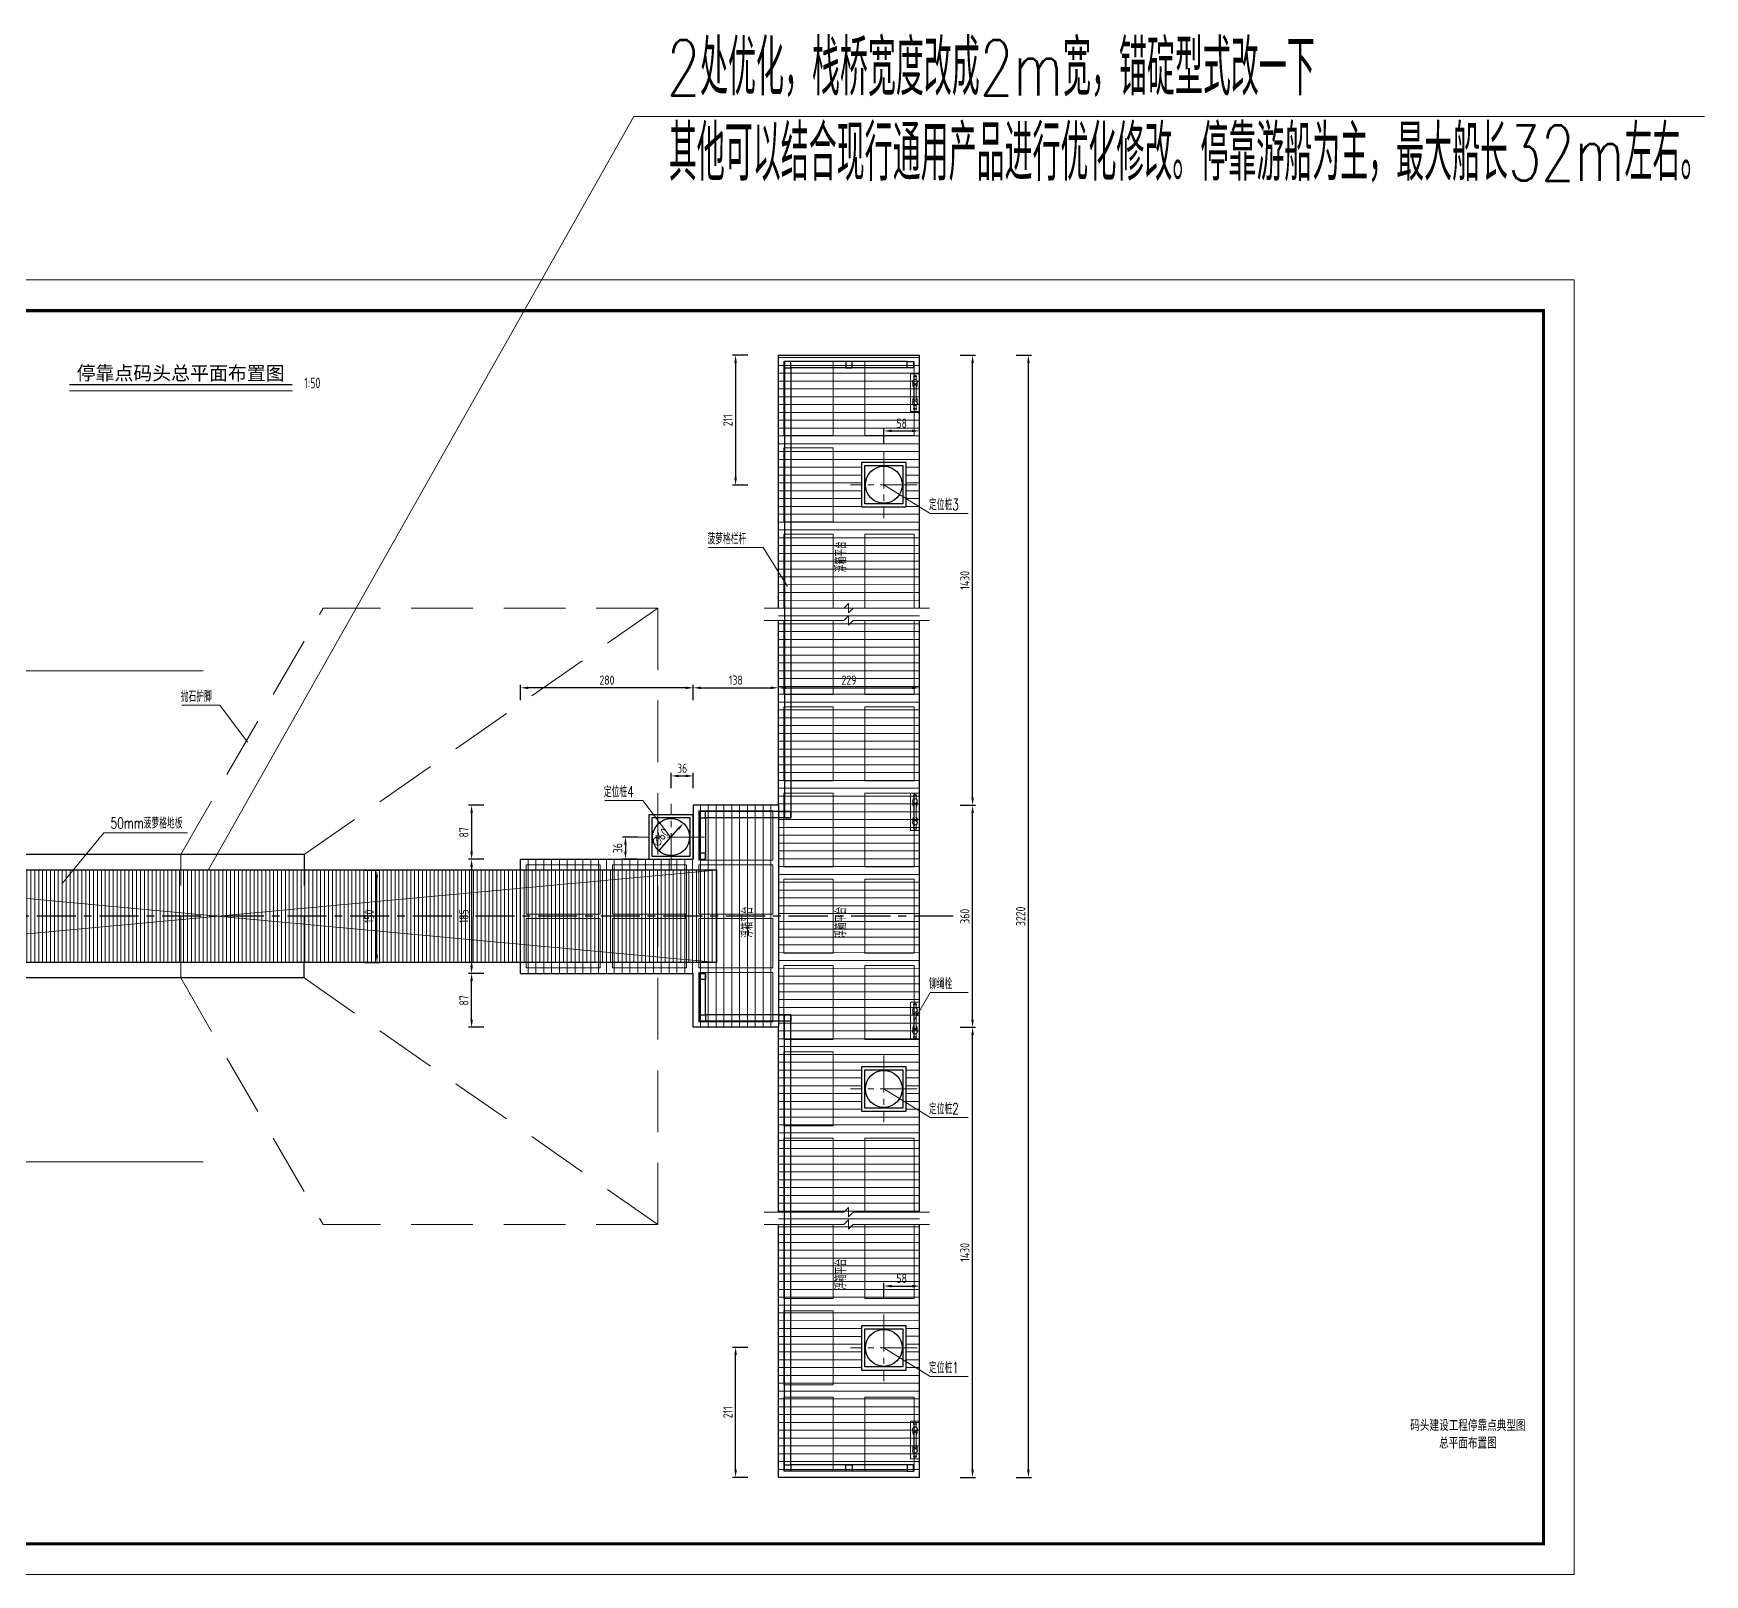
# Model space of a CAD drawing. Header units: inches. Extents: x 23 to 70, y 0 to 119.
# Drawn here: x 42.85 to 69.95, y 94.01 to 119.01 of the extents above; entities that cross this region are included whole.
import ezdxf
from ezdxf.enums import TextEntityAlignment as Align

# ---------------------------------------------------------------- set-up
doc = ezdxf.new("R2010")
doc.units = ezdxf.units.IN
doc.header["$MEASUREMENT"] = 0
for name, pattern in [('ACAD_ISO03W100', [30, 12, -18]), ('ACAD_ISO04W100', [30.5, 24, -3, 0.5, -3]), ('CENTER', [50.8, 31.75, -6.35, 6.35, -6.35]), ('X5', [3, 2, -1])]:
    doc.linetypes.add(name, pattern=pattern)
for name, color, linetype in [('000中心线', 5, 'CENTER'), ('DXPM', 4, 'Continuous'), ('PUB_TEXT', 7, 'Continuous'), ('图框', 7, 'Continuous'), ('外框', 4, 'Continuous'), ('标注', 3, 'Continuous'), ('辅助', 7, 'Continuous'), ('钢筋标注', 7, 'Continuous')]:
    doc.layers.add(name, color=color, linetype=linetype)
for name, color, linetype, lineweight in [('000标注', 3, 'Continuous', 18), ('000虚线', 2, 'X5', 18), ('00中心线', 6, 'ACAD_ISO04W100', 15), ('00标注文字', 2, 'Continuous', 15), ('00粗实线', 4, 'Continuous', 30), ('00虚线', 5, 'ACAD_ISO03W100', 13), ('JZYS-01-文本层', 7, 'Continuous', 18), ('图框粗线', 4, 'Continuous', 53), ('填充', 8, 'Continuous', 15)]:
    doc.layers.add(name, color=color, linetype=linetype, lineweight=lineweight)
doc.styles.add('3.5号仿宋', font='仿宋GB2312.ttf', dxfattribs={"width": 0.714286, "height": 0.0035})
doc.styles.get("Standard").update_dxf_attribs({"font": 'txt', "bigfont": 'gbcbig.shx'})
doc.styles.add('TSSD_Dimension', font='tssdeng.shx', dxfattribs={"width": 0.8, "bigfont": 'hztxt.shx'})
doc.styles.add('黑体', font='')
doc.styles.get('黑体').set_extended_font_data('SimHei')
doc.dimstyles.new('TSSD_200_1_3.5', dxfattribs={"dimscale": 0.25, "dimtxt": 2.85, "dimasz": 2.5, "dimexe": 1, "dimexo": 2.5, "dimgap": 1, "dimtad": 1, "dimdec": 0, "dimlfac": 100, "dimzin": 0, "dimdsep": 46, "dimtxsty": 'TSSD_Dimension', "dimcen": 0, "dimdle": 1, "dimclrd": 3, "dimclre": 3, "dimclrt": 7, "dimadec": 1, "dimazin": 0, "dimtfac": 1, "dimtdec": 0, "dimtix": 1, "dimtmove": 2, "dimatfit": 3, "dimfxl": 5, "dimfxlon": 1, "dimtolj": 1, "dimtzin": 0, "dimarcsym": 0})

# ---------------------------------------------------------------- blocks, each defined once
blk = doc.blocks.new('*D221')
at = {"layer": 'Defpoints', "color": 0, "transparency": 16777216}
for p in [(57.224, 113.787), (58.988, 113.787), (56.079, 95.587)]:
    blk.add_point(p, dxfattribs=at)
at = {"layer": '辅助', "color": 3, "linetype": 'ByBlock', "lineweight": -2, "transparency": 16777216}
for p, q in [((58.788, 113.787), (59.038, 113.787)), ((58.788, 95.587), (59.038, 95.587))]:
    blk.add_line(p, q, dxfattribs=at)
at = {"layer": '辅助', "color": 3, "lineweight": -2, "transparency": 16777216}
blk.add_line((58.988, 95.712), (58.988, 113.662), dxfattribs=at)
at = {"layer": '辅助', "color": 3, "transparency": 16777216}
for points in [[(58.967, 113.662), (59.009, 113.662), (58.988, 113.787)], [(58.967, 95.712), (59.009, 95.712), (58.988, 95.587)]]:
    blk.add_solid(points, dxfattribs=at)
at = {"layer": '辅助', "color": 7, "transparency": 16777216, "insert": (58.863, 104.687), "char_height": 0.15, "attachment_point": 5, "rotation": 90, "style": 'TSSD_Dimension'}
blk.add_mtext('\\A1;3220', dxfattribs=at)
blk = doc.blocks.new('*D216')
at = {"layer": 'Defpoints', "color": 0, "transparency": 16777216}
for p in [(50.754, 108.393), (50.754, 103.76), (53.554, 102.887)]:
    blk.add_point(p, dxfattribs=at)
at = {"layer": '辅助', "color": 3, "linetype": 'ByBlock', "lineweight": -2, "transparency": 16777216}
for p, q in [((50.754, 108.193), (50.754, 108.443)), ((53.554, 108.193), (53.554, 108.443))]:
    blk.add_line(p, q, dxfattribs=at)
at = {"layer": '辅助', "color": 3, "lineweight": -2, "transparency": 16777216}
blk.add_line((53.429, 108.393), (50.879, 108.393), dxfattribs=at)
at = {"layer": '辅助', "color": 3, "transparency": 16777216}
for points in [[(50.879, 108.413), (50.879, 108.372), (50.754, 108.393)], [(53.429, 108.413), (53.429, 108.372), (53.554, 108.393)]]:
    blk.add_solid(points, dxfattribs=at)
at = {"layer": '辅助', "color": 7, "transparency": 16777216, "insert": (52.154, 108.518), "char_height": 0.15, "attachment_point": 5, "style": 'TSSD_Dimension'}
blk.add_mtext('\\A1;280', dxfattribs=at)
blk = doc.blocks.new('*D217')
at = {"layer": 'Defpoints', "color": 0, "transparency": 16777216}
for p in [(45.688, 105.437), (48.422, 105.437), (45.688, 103.937)]:
    blk.add_point(p, dxfattribs=at)
at = {"layer": '辅助', "color": 3, "linetype": 'ByBlock', "lineweight": -2, "transparency": 16777216}
for p, q in [((48.222, 105.437), (48.472, 105.437)), ((48.222, 103.937), (48.472, 103.937))]:
    blk.add_line(p, q, dxfattribs=at)
at = {"layer": '辅助', "color": 3, "lineweight": -2, "transparency": 16777216}
blk.add_line((48.422, 104.062), (48.422, 105.312), dxfattribs=at)
at = {"layer": '辅助', "color": 3, "transparency": 16777216}
for points in [[(48.402, 105.312), (48.443, 105.312), (48.422, 105.437)], [(48.402, 104.062), (48.443, 104.062), (48.422, 103.937)]]:
    blk.add_solid(points, dxfattribs=at)
at = {"layer": '辅助', "color": 7, "transparency": 16777216, "insert": (48.297, 104.687), "char_height": 0.15, "attachment_point": 5, "rotation": 90, "style": 'TSSD_Dimension'}
blk.add_mtext('\\A1;150', dxfattribs=at)
blk = doc.blocks.new('*D218')
at = {"layer": 'Defpoints', "color": 0, "transparency": 16777216}
for p in [(50.754, 105.613), (49.959, 103.76), (50.754, 103.76)]:
    blk.add_point(p, dxfattribs=at)
at = {"layer": '辅助', "color": 3, "linetype": 'ByBlock', "lineweight": -2, "transparency": 16777216}
for p, q in [((50.159, 105.613), (49.909, 105.613)), ((50.159, 103.76), (49.909, 103.76))]:
    blk.add_line(p, q, dxfattribs=at)
at = {"layer": '辅助', "color": 3, "lineweight": -2, "transparency": 16777216}
blk.add_line((49.959, 105.488), (49.959, 103.885), dxfattribs=at)
at = {"layer": '辅助', "color": 3, "transparency": 16777216}
for points in [[(49.938, 105.488), (49.98, 105.488), (49.959, 105.613)], [(49.938, 103.885), (49.98, 103.885), (49.959, 103.76)]]:
    blk.add_solid(points, dxfattribs=at)
at = {"layer": '辅助', "color": 7, "transparency": 16777216, "insert": (49.834, 104.687), "char_height": 0.15, "attachment_point": 5, "rotation": 90, "style": 'TSSD_Dimension'}
blk.add_mtext('\\A1;185', dxfattribs=at)
blk = doc.blocks.new('*D171')
at = {"layer": 'Defpoints', "color": 0, "transparency": 16777216}
for p in [(54.934, 102.887), (58.083, 102.887), (56.079, 95.587)]:
    blk.add_point(p, dxfattribs=at)
at = {"layer": '辅助', "color": 3, "linetype": 'ByBlock', "lineweight": -2, "transparency": 16777216}
for p, q in [((57.883, 102.887), (58.133, 102.887)), ((57.883, 95.587), (58.133, 95.587))]:
    blk.add_line(p, q, dxfattribs=at)
at = {"layer": '辅助', "color": 3, "lineweight": -2, "transparency": 16777216}
blk.add_line((58.083, 95.712), (58.083, 102.762), dxfattribs=at)
at = {"layer": '辅助', "color": 3, "transparency": 16777216}
for points in [[(58.063, 102.762), (58.104, 102.762), (58.083, 102.887)], [(58.063, 95.712), (58.104, 95.712), (58.083, 95.587)]]:
    blk.add_solid(points, dxfattribs=at)
at = {"layer": '辅助', "color": 7, "transparency": 16777216, "insert": (57.958, 99.237), "char_height": 0.15, "attachment_point": 5, "rotation": 90, "style": 'TSSD_Dimension'}
blk.add_mtext('\\A1;1430', dxfattribs=at)
blk = doc.blocks.new('*D172')
at = {"layer": 'Defpoints', "color": 0, "transparency": 16777216}
for p in [(54.934, 106.487), (58.083, 106.487), (54.934, 102.887)]:
    blk.add_point(p, dxfattribs=at)
at = {"layer": '辅助', "color": 3, "linetype": 'ByBlock', "lineweight": -2, "transparency": 16777216}
for p, q in [((57.883, 106.487), (58.133, 106.487)), ((57.883, 102.887), (58.133, 102.887))]:
    blk.add_line(p, q, dxfattribs=at)
at = {"layer": '辅助', "color": 3, "lineweight": -2, "transparency": 16777216}
blk.add_line((58.083, 103.012), (58.083, 106.362), dxfattribs=at)
at = {"layer": '辅助', "color": 3, "transparency": 16777216}
for points in [[(58.063, 106.362), (58.104, 106.362), (58.083, 106.487)], [(58.063, 103.012), (58.104, 103.012), (58.083, 102.887)]]:
    blk.add_solid(points, dxfattribs=at)
at = {"layer": '辅助', "color": 7, "transparency": 16777216, "insert": (57.958, 104.687), "char_height": 0.15, "attachment_point": 5, "rotation": 90, "style": 'TSSD_Dimension'}
blk.add_mtext('\\A1;360', dxfattribs=at)
blk = doc.blocks.new('*D173')
at = {"layer": 'Defpoints', "color": 0, "transparency": 16777216}
for p in [(57.224, 113.787), (58.083, 113.787), (54.934, 106.487)]:
    blk.add_point(p, dxfattribs=at)
at = {"layer": '辅助', "color": 3, "linetype": 'ByBlock', "lineweight": -2, "transparency": 16777216}
for p, q in [((57.883, 113.787), (58.133, 113.787)), ((57.883, 106.487), (58.133, 106.487))]:
    blk.add_line(p, q, dxfattribs=at)
at = {"layer": '辅助', "color": 3, "lineweight": -2, "transparency": 16777216}
blk.add_line((58.083, 106.612), (58.083, 113.662), dxfattribs=at)
at = {"layer": '辅助', "color": 3, "transparency": 16777216}
for points in [[(58.063, 113.662), (58.104, 113.662), (58.083, 113.787)], [(58.063, 106.612), (58.104, 106.612), (58.083, 106.487)]]:
    blk.add_solid(points, dxfattribs=at)
at = {"layer": '辅助', "color": 7, "transparency": 16777216, "insert": (57.958, 110.137), "char_height": 0.15, "attachment_point": 5, "rotation": 90, "style": 'TSSD_Dimension'}
blk.add_mtext('\\A1;1430', dxfattribs=at)
blk = doc.blocks.new('*D71')
at = {"layer": 'Defpoints', "color": 0, "transparency": 16777216}
for p in [(53.554, 106.487), (49.959, 105.613), (53.554, 105.613)]:
    blk.add_point(p, dxfattribs=at)
at = {"layer": '辅助', "color": 3, "linetype": 'ByBlock', "lineweight": -2, "transparency": 16777216}
for p, q in [((50.159, 106.487), (49.909, 106.487)), ((50.159, 105.613), (49.909, 105.613))]:
    blk.add_line(p, q, dxfattribs=at)
at = {"layer": '辅助', "color": 3, "lineweight": -2, "transparency": 16777216}
blk.add_line((49.959, 106.362), (49.959, 105.738), dxfattribs=at)
at = {"layer": '辅助', "color": 3, "transparency": 16777216}
for points in [[(49.938, 106.362), (49.98, 106.362), (49.959, 106.487)], [(49.938, 105.738), (49.98, 105.738), (49.959, 105.613)]]:
    blk.add_solid(points, dxfattribs=at)
at = {"layer": '辅助', "color": 7, "transparency": 16777216, "insert": (49.834, 106.05), "char_height": 0.15, "attachment_point": 5, "rotation": 90, "style": 'TSSD_Dimension'}
blk.add_mtext('\\A1;87', dxfattribs=at)
blk = doc.blocks.new('*D72')
at = {"layer": 'Defpoints', "color": 0, "transparency": 16777216}
for p in [(49.959, 103.76), (53.554, 103.76), (53.554, 102.887)]:
    blk.add_point(p, dxfattribs=at)
at = {"layer": '辅助', "color": 3, "linetype": 'ByBlock', "lineweight": -2, "transparency": 16777216}
for p, q in [((50.159, 103.76), (49.909, 103.76)), ((50.159, 102.887), (49.909, 102.887))]:
    blk.add_line(p, q, dxfattribs=at)
at = {"layer": '辅助', "color": 3, "lineweight": -2, "transparency": 16777216}
blk.add_line((49.959, 103.012), (49.959, 103.635), dxfattribs=at)
at = {"layer": '辅助', "color": 3, "transparency": 16777216}
for points in [[(49.938, 103.635), (49.98, 103.635), (49.959, 103.76)], [(49.938, 103.012), (49.98, 103.012), (49.959, 102.887)]]:
    blk.add_solid(points, dxfattribs=at)
at = {"layer": '辅助', "color": 7, "transparency": 16777216, "insert": (49.834, 103.323), "char_height": 0.15, "attachment_point": 5, "rotation": 90, "style": 'TSSD_Dimension'}
blk.add_mtext('\\A1;87', dxfattribs=at)
blk = doc.blocks.new('*D73')
at = {"layer": 'Defpoints', "color": 0, "transparency": 16777216}
for p in [(54.934, 108.393), (53.554, 106.487), (54.934, 106.487)]:
    blk.add_point(p, dxfattribs=at)
at = {"layer": '辅助', "color": 3, "linetype": 'ByBlock', "lineweight": -2, "transparency": 16777216}
for p, q in [((53.554, 108.193), (53.554, 108.443)), ((54.934, 108.193), (54.934, 108.443))]:
    blk.add_line(p, q, dxfattribs=at)
at = {"layer": '辅助', "color": 3, "lineweight": -2, "transparency": 16777216}
blk.add_line((53.679, 108.393), (54.809, 108.393), dxfattribs=at)
at = {"layer": '辅助', "color": 3, "transparency": 16777216}
for points in [[(53.679, 108.413), (53.679, 108.372), (53.554, 108.393)], [(54.809, 108.413), (54.809, 108.372), (54.934, 108.393)]]:
    blk.add_solid(points, dxfattribs=at)
at = {"layer": '辅助', "color": 7, "transparency": 16777216, "insert": (54.244, 108.518), "char_height": 0.15, "attachment_point": 5, "style": 'TSSD_Dimension'}
blk.add_mtext('\\A1;138', dxfattribs=at)
blk = doc.blocks.new('*D74')
at = {"layer": 'Defpoints', "color": 0, "transparency": 16777216}
for p in [(57.224, 108.393), (54.934, 106.487), (57.224, 104.687)]:
    blk.add_point(p, dxfattribs=at)
at = {"layer": '辅助', "color": 3, "linetype": 'ByBlock', "lineweight": -2, "transparency": 16777216}
for p, q in [((54.934, 108.193), (54.934, 108.443)), ((57.224, 108.193), (57.224, 108.443))]:
    blk.add_line(p, q, dxfattribs=at)
at = {"layer": '辅助', "color": 3, "lineweight": -2, "transparency": 16777216}
blk.add_line((55.059, 108.393), (57.099, 108.393), dxfattribs=at)
at = {"layer": '辅助', "color": 3, "transparency": 16777216}
for points in [[(55.059, 108.413), (55.059, 108.372), (54.934, 108.393)], [(57.099, 108.413), (57.099, 108.372), (57.224, 108.393)]]:
    blk.add_solid(points, dxfattribs=at)
at = {"layer": '辅助', "color": 7, "transparency": 16777216, "insert": (56.079, 108.518), "char_height": 0.15, "attachment_point": 5, "style": 'TSSD_Dimension'}
blk.add_mtext('\\A1;229', dxfattribs=at)
blk = doc.blocks.new('*D75')
at = {"layer": 'Defpoints', "color": 0, "transparency": 16777216}
for p in [(53.554, 106.964), (53.554, 106.487), (53.194, 105.973)]:
    blk.add_point(p, dxfattribs=at)
at = {"layer": '辅助', "color": 3, "linetype": 'ByBlock', "lineweight": -2, "transparency": 16777216}
for p, q in [((53.194, 106.764), (53.194, 107.014)), ((53.554, 106.764), (53.554, 107.014))]:
    blk.add_line(p, q, dxfattribs=at)
at = {"layer": '辅助', "color": 3, "lineweight": -2, "transparency": 16777216}
blk.add_line((53.319, 106.964), (53.429, 106.964), dxfattribs=at)
at = {"layer": '辅助', "color": 3, "transparency": 16777216}
for points in [[(53.319, 106.985), (53.319, 106.943), (53.194, 106.964)], [(53.429, 106.985), (53.429, 106.943), (53.554, 106.964)]]:
    blk.add_solid(points, dxfattribs=at)
at = {"layer": '辅助', "color": 7, "transparency": 16777216, "insert": (53.374, 107.089), "char_height": 0.15, "attachment_point": 5, "style": 'TSSD_Dimension'}
blk.add_mtext('\\A1;36', dxfattribs=at)
blk = doc.blocks.new('*D76')
at = {"layer": 'Defpoints', "color": 0, "transparency": 16777216}
for p in [(53.394, 106.197), (52.995, 105.75)]:
    blk.add_point(p, dxfattribs=at)
at = {"layer": '辅助', "color": 3, "lineweight": -2, "transparency": 16777216}
blk.add_line((52.998, 105.754), (53.311, 106.104), dxfattribs=at)
at = {"layer": '辅助', "color": 3, "transparency": 16777216}
blk.add_solid([(53.295, 106.118), (53.326, 106.09), (53.394, 106.197)], dxfattribs=at)
at = {"layer": '辅助', "color": 7, "transparency": 16777216, "insert": (53.02, 105.965), "char_height": 0.15, "attachment_point": 5, "rotation": 48.2677, "style": 'TSSD_Dimension'}
blk.add_mtext('\\A1;∅60', dxfattribs=at)
blk = doc.blocks.new('游艇码头系船柱')
at = {"layer": '00标注文字', "color": 2}
for p, q in [((0.04, 0.1), (0.045, 0.1)), ((0.04, 0.05), (0.045, 0.05)), ((0.045, 0.1), (0.045, 0.05)), ((0.045, 0.095), (0.096, 0.095)), ((0.045, 0.055), (0.096, 0.055)), ((0.15, 0.11), (0.19, 0.11)), ((0.15, 0.04), (0.19, 0.04)), ((0.43, 0.095), (0.18, 0.095)), ((0.43, 0.055), (0.18, 0.055)), ((0.46, 0.11), (0.42, 0.11)), ((0.46, 0.04), (0.42, 0.04)), ((0.565, 0.095), (0.514, 0.095)), ((0.565, 0.055), (0.514, 0.055)), ((0.57, 0.1), (0.565, 0.1)), ((0.565, 0.1), (0.565, 0.05)), ((0.57, 0.05), (0.565, 0.05))]:
    blk.add_line(p, q, dxfattribs=at)
blk.add_lwpolyline([(0, 0.15), (0.61, 0.15), (0.61, 0), (0, 0)], close=True, dxfattribs=at)
for centre in [(0.13, 0.075), (0.48, 0.075)]:
    blk.add_circle(centre, 0.04, dxfattribs=at)
at = {"layer": '00标注文字', "color": 8}
for centre in [(0.13, 0.075), (0.48, 0.075)]:
    blk.add_circle(centre, 0.035, dxfattribs=at)
at = {"layer": '00标注文字', "color": 2}
for centre, radius, start, end in [((0.046, 0.075), 0.0256, 102.6804, 257.3196), ((0.151, 0.075), 0.035, 325.1501, 34.8499), ((0.19, 0.075), 0.035, 34.8499, 90), ((0.19, 0.075), 0.035, 270, 325.1501), ((0.42, 0.075), 0.035, 90, 145.1501), ((0.42, 0.075), 0.035, 214.8499, 270), ((0.459, 0.075), 0.035, 145.1501, 214.8499), ((0.564, 0.075), 0.0256, 282.6804, 77.3196)]:
    blk.add_arc(centre, radius, start, end, dxfattribs=at)
blk = doc.blocks.new('*D77')
at = {"layer": 'Defpoints', "color": 0, "transparency": 16777216}
for p in [(53.554, 105.973), (52.454, 105.613), (53.554, 105.613)]:
    blk.add_point(p, dxfattribs=at)
at = {"layer": '辅助', "color": 3, "linetype": 'ByBlock', "lineweight": -2, "transparency": 16777216}
for p, q in [((52.654, 105.973), (52.404, 105.973)), ((52.654, 105.613), (52.404, 105.613))]:
    blk.add_line(p, q, dxfattribs=at)
at = {"layer": '辅助', "color": 3, "lineweight": -2, "transparency": 16777216}
blk.add_line((52.454, 105.848), (52.454, 105.738), dxfattribs=at)
at = {"layer": '辅助', "color": 3, "transparency": 16777216}
for points in [[(52.433, 105.848), (52.474, 105.848), (52.454, 105.973)], [(52.433, 105.738), (52.474, 105.738), (52.454, 105.613)]]:
    blk.add_solid(points, dxfattribs=at)
at = {"layer": '辅助', "color": 7, "transparency": 16777216, "insert": (52.329, 105.793), "char_height": 0.15, "attachment_point": 5, "rotation": 90, "style": 'TSSD_Dimension'}
blk.add_mtext('\\A1;36', dxfattribs=at)
blk = doc.blocks.new('*D78')
at = {"layer": 'Defpoints', "color": 0, "transparency": 16777216}
for p in [(54.24, 97.695), (56.058, 97.695), (54.934, 95.587)]:
    blk.add_point(p, dxfattribs=at)
at = {"layer": '辅助', "color": 3, "linetype": 'ByBlock', "lineweight": -2, "transparency": 16777216}
for p, q in [((54.44, 97.695), (54.19, 97.695)), ((54.44, 95.587), (54.19, 95.587))]:
    blk.add_line(p, q, dxfattribs=at)
at = {"layer": '辅助', "color": 3, "lineweight": -2, "transparency": 16777216}
blk.add_line((54.24, 95.712), (54.24, 97.57), dxfattribs=at)
at = {"layer": '辅助', "color": 3, "transparency": 16777216}
for points in [[(54.219, 97.57), (54.261, 97.57), (54.24, 97.695)], [(54.219, 95.712), (54.261, 95.712), (54.24, 95.587)]]:
    blk.add_solid(points, dxfattribs=at)
at = {"layer": '辅助', "color": 7, "transparency": 16777216, "insert": (54.115, 96.641), "char_height": 0.15, "attachment_point": 5, "rotation": 90, "style": 'TSSD_Dimension'}
blk.add_mtext('\\A1;211', dxfattribs=at)
blk = doc.blocks.new('*D79')
at = {"layer": 'Defpoints', "color": 0, "transparency": 16777216}
for p in [(57.224, 98.689), (56.644, 98.227), (57.224, 98.227)]:
    blk.add_point(p, dxfattribs=at)
at = {"layer": '辅助', "color": 3, "linetype": 'ByBlock', "lineweight": -2, "transparency": 16777216}
for p, q in [((56.644, 98.489), (56.644, 98.739)), ((57.224, 98.489), (57.224, 98.739))]:
    blk.add_line(p, q, dxfattribs=at)
at = {"layer": '辅助', "color": 3, "lineweight": -2, "transparency": 16777216}
blk.add_line((56.769, 98.689), (57.099, 98.689), dxfattribs=at)
at = {"layer": '辅助', "color": 3, "transparency": 16777216}
for points in [[(56.769, 98.71), (56.769, 98.668), (56.644, 98.689)], [(57.099, 98.71), (57.099, 98.668), (57.224, 98.689)]]:
    blk.add_solid(points, dxfattribs=at)
at = {"layer": '辅助', "color": 7, "transparency": 16777216, "insert": (56.934, 98.814), "char_height": 0.15, "attachment_point": 5, "style": 'TSSD_Dimension'}
blk.add_mtext('\\A1;58', dxfattribs=at)
blk = doc.blocks.new('*D80')
at = {"layer": 'Defpoints', "color": 0, "transparency": 16777216}
for p in [(54.934, 113.787), (54.24, 111.678), (56.058, 111.678)]:
    blk.add_point(p, dxfattribs=at)
at = {"layer": '辅助', "color": 3, "linetype": 'ByBlock', "lineweight": -2, "transparency": 16777216}
for p, q in [((54.44, 113.787), (54.19, 113.787)), ((54.44, 111.678), (54.19, 111.678))]:
    blk.add_line(p, q, dxfattribs=at)
at = {"layer": '辅助', "color": 3, "lineweight": -2, "transparency": 16777216}
blk.add_line((54.24, 113.662), (54.24, 111.803), dxfattribs=at)
at = {"layer": '辅助', "color": 3, "transparency": 16777216}
for points in [[(54.219, 113.662), (54.261, 113.662), (54.24, 113.787)], [(54.219, 111.803), (54.261, 111.803), (54.24, 111.678)]]:
    blk.add_solid(points, dxfattribs=at)
at = {"layer": '辅助', "color": 7, "transparency": 16777216, "insert": (54.115, 112.732), "char_height": 0.15, "attachment_point": 5, "rotation": 90, "style": 'TSSD_Dimension'}
blk.add_mtext('\\A1;211', dxfattribs=at)
blk = doc.blocks.new('*D81')
at = {"layer": 'Defpoints', "color": 0, "transparency": 16777216}
for p in [(57.224, 112.56), (56.644, 111.147), (57.224, 111.147)]:
    blk.add_point(p, dxfattribs=at)
at = {"layer": '辅助', "color": 3, "linetype": 'ByBlock', "lineweight": -2, "transparency": 16777216}
for p, q in [((56.644, 112.36), (56.644, 112.61)), ((57.224, 112.36), (57.224, 112.61))]:
    blk.add_line(p, q, dxfattribs=at)
at = {"layer": '辅助', "color": 3, "lineweight": -2, "transparency": 16777216}
blk.add_line((56.769, 112.56), (57.099, 112.56), dxfattribs=at)
at = {"layer": '辅助', "color": 3, "transparency": 16777216}
for points in [[(56.769, 112.581), (56.769, 112.54), (56.644, 112.56)], [(57.099, 112.581), (57.099, 112.54), (57.224, 112.56)]]:
    blk.add_solid(points, dxfattribs=at)
at = {"layer": '辅助', "color": 7, "transparency": 16777216, "insert": (56.934, 112.685), "char_height": 0.15, "attachment_point": 5, "style": 'TSSD_Dimension'}
blk.add_mtext('\\A1;58', dxfattribs=at)

msp = doc.modelspace()

# ---------------------------------------------------------------- hatches: boundary and pattern name
at = {"layer": '填充'}
h = msp.add_hatch(dxfattribs=at)
h.set_pattern_fill('ANSI31', color=256, scale=0.04, angle=315)
h.set_pattern_definition([(0, (-636889.17598, -3367983.01987), (3e-17, 0.127), [])])
h.paths.add_polyline_path([(57.004, 101.527), (56.284, 101.527), (56.284, 102.247), (57.004, 102.247)])
h.paths.add_polyline_path([(57.004, 98.047), (57.004, 97.327), (56.284, 97.327), (56.284, 98.047)])
h.paths.add_polyline_path([(57.004, 111.327), (56.284, 111.327), (56.284, 112.047), (57.004, 112.047)])
h.paths.add_polyline_path([(57.224, 113.787), (54.934, 113.787), (54.934, 95.587), (57.224, 95.587)])
h = msp.add_hatch(dxfattribs=at)
h.set_pattern_fill('ANSI31', color=256, scale=0.04, angle=45)
h.set_pattern_definition([(90, (-636889.17598, -3367983.01987), (-0.127, 0), [])])
h.paths.add_polyline_path([(54.934, 106.487), (53.554, 106.487), (53.554, 105.613), (50.754, 105.613), (50.754, 105.437), (53.934, 105.437), (53.934, 103.937), (50.754, 103.937), (50.754, 103.76), (53.554, 103.76), (53.554, 102.887), (54.934, 102.887)])
h = msp.add_hatch(dxfattribs=at)
h.set_pattern_fill('ANSI31', color=256, scale=0.02, angle=45)
h.set_pattern_definition([(90, (-636889.17598, -3367983.019874), (-0.0635, 0), [])])
h.paths.add_polyline_path([(53.934, 105.437), (37.742, 105.437), (37.742, 103.937), (53.934, 103.937)])

# ---------------------------------------------------------------- linework, layer by layer
at = {"linetype": 'Continuous', "lineweight": 18, "const_width": 0.05}
msp.add_lwpolyline([(24.541, 114.51), (67.341, 114.51), (67.341, 94.51), (24.541, 94.51)], close=True, dxfattribs=at)
at = {"color": 3, "flags": 128}
for points in [[(57.024, 113.686), (55.034, 113.686), (55.034, 106.386), (53.654, 106.386), (53.654, 105.613)], [(57.024, 113.586), (55.134, 113.586), (55.134, 106.286), (53.754, 106.286), (53.754, 105.613)], [(57.024, 95.688), (55.034, 95.688), (55.034, 102.987), (53.654, 102.987), (53.654, 103.76)], [(57.024, 95.788), (55.134, 95.788), (55.134, 103.087), (53.754, 103.087), (53.754, 103.76)]]:
    msp.add_lwpolyline(points, dxfattribs=at)
at = {"color": 3}
for points in [[(55.034, 113.586), (55.134, 113.586), (55.134, 113.686), (55.034, 113.686)], [(56.029, 113.586), (56.129, 113.586), (56.129, 113.686), (56.029, 113.686)], [(57.124, 113.586), (57.024, 113.586), (57.024, 113.686), (57.124, 113.686)], [(53.654, 106.286), (53.754, 106.286), (53.754, 106.386), (53.654, 106.386)], [(55.034, 106.286), (55.134, 106.286), (55.134, 106.386), (55.034, 106.386)], [(53.654, 105.613), (53.754, 105.613), (53.754, 105.713), (53.654, 105.713)], [(53.654, 103.76), (53.754, 103.76), (53.754, 103.66), (53.654, 103.66)], [(53.654, 103.087), (53.754, 103.087), (53.754, 102.987), (53.654, 102.987)], [(55.034, 103.087), (55.134, 103.087), (55.134, 102.987), (55.034, 102.987)], [(55.034, 95.788), (55.134, 95.788), (55.134, 95.688), (55.034, 95.688)], [(56.029, 95.788), (56.129, 95.788), (56.129, 95.688), (56.029, 95.688)], [(57.124, 95.788), (57.024, 95.788), (57.024, 95.688), (57.124, 95.688)]]:
    msp.add_lwpolyline(points, close=True, dxfattribs=at)
at = {"color": 8, "flags": 128}
msp.add_lwpolyline([(54.934, 106.487), (54.934, 102.887)], dxfattribs=at)
for centre in [(56.644, 111.687), (53.194, 105.973), (56.644, 101.887), (56.644, 97.687)]:
    msp.add_circle(centre, 0.3)
at = {"layer": '000中心线', "ltscale": 0.02, "flags": 128}
msp.add_lwpolyline([(57.767, 104.687), (37.442, 104.687)], dxfattribs=at)
at = {"layer": '000标注', "color": 4, "flags": 128}
for points in [[(57.387, 109.687), (57.387, 109.687), (56.146, 109.687), (56.071, 109.612), (56.071, 109.762), (55.996, 109.687), (54.701, 109.687), (54.701, 109.687)], [(57.387, 109.487), (57.387, 109.487), (56.146, 109.487), (56.071, 109.412), (56.071, 109.562), (55.996, 109.487), (54.701, 109.487), (54.701, 109.487)], [(57.387, 99.887), (57.387, 99.887), (56.146, 99.887), (56.071, 99.812), (56.071, 99.962), (55.996, 99.887), (54.701, 99.887), (54.701, 99.887)], [(57.387, 99.687), (57.387, 99.687), (56.146, 99.687), (56.071, 99.612), (56.071, 99.762), (55.996, 99.687), (54.701, 99.687), (54.701, 99.687)]]:
    msp.add_lwpolyline(points, dxfattribs=at)
at = {"layer": '000标注', "flags": 128}
for points in [[(25.341, 108.667), (33.821, 108.667), (35.134, 108.667), (35.228, 108.504), (35.415, 108.829), (35.509, 108.667), (36.821, 108.667), (45.608, 108.667)], [(25.341, 100.707), (33.821, 100.707), (35.134, 100.707), (35.228, 100.544), (35.415, 100.869), (35.509, 100.707), (36.821, 100.707), (45.608, 100.707)]]:
    msp.add_lwpolyline(points, dxfattribs=at)
at = {"layer": '000虚线', "color": 8, "ltscale": 0.5}
msp.add_line((47.242, 103.687), (47.242, 105.687), dxfattribs=at)
at = {"layer": '000虚线', "ltscale": 0.5}
for points in [[(45.242, 105.687), (47.551, 109.687)], [(47.242, 105.687), (52.98, 109.687)], [(52.98, 109.687), (47.551, 109.687)], [(52.98, 99.687), (52.98, 109.687)], [(45.242, 103.687), (47.551, 99.687)], [(47.242, 103.687), (52.98, 99.687)], [(52.98, 99.687), (47.551, 99.687)]]:
    msp.add_lwpolyline(points, dxfattribs=at)
at = {"layer": '000虚线', "color": 8, "ltscale": 0.5}
msp.add_lwpolyline([(45.242, 103.687), (45.242, 105.687)], dxfattribs=at)
at = {"layer": '00中心线', "ltscale": 0.025}
for p, q in [((56.644, 112.227), (56.644, 111.147)), ((57.184, 111.687), (56.104, 111.687)), ((53.194, 105.433), (53.194, 106.513)), ((53.734, 105.973), (52.654, 105.973)), ((56.644, 102.427), (56.644, 101.347)), ((57.184, 101.887), (56.104, 101.887)), ((56.644, 98.227), (56.644, 97.147)), ((57.184, 97.687), (56.104, 97.687))]:
    msp.add_line(p, q, dxfattribs=at)
at = {"layer": '00标注文字', "ltscale": 0.5}
for p, q in [((37.747, 105.437), (53.934, 103.937)), ((53.925, 105.437), (37.747, 103.937))]:
    msp.add_line(p, q, dxfattribs=at)
at = {"layer": '00标注文字', "color": 1}
msp.add_lwpolyline([(45.688, 105.437), (52.588, 117.661), (69.954, 117.661)], dxfattribs=at)
at = {"layer": '00标注文字'}
for points in [[(56.644, 111.687), (57.395, 111.223), (58.011, 111.223)], [(55.081, 110.036), (54.689, 110.667), (53.801, 110.667)], [(46.327, 107.512), (45.877, 108.112), (45.261, 108.112)], [(53.188, 105.965), (52.738, 106.565), (52.122, 106.565)], [(43.32, 105.218), (43.994, 106.042), (45.351, 106.042)], [(57.129, 102.992), (57.395, 103.451), (58.011, 103.451)], [(56.644, 101.887), (57.395, 101.423), (58.011, 101.423)], [(56.644, 97.687), (57.395, 97.223), (58.011, 97.223)]]:
    msp.add_lwpolyline(points, dxfattribs=at)
at = {"layer": '00粗实线', "color": 8, "lineweight": 0}
for points in [[(55.824, 112.487), (55.024, 112.487), (55.024, 113.687), (55.824, 113.687)], [(57.134, 112.487), (56.334, 112.487), (56.334, 113.687), (57.134, 113.687)], [(55.824, 111.087), (55.024, 111.087), (55.024, 112.287), (55.824, 112.287)], [(55.824, 109.687), (55.024, 109.687), (55.024, 110.887), (55.824, 110.887)], [(57.134, 109.687), (56.334, 109.687), (56.334, 110.887), (57.134, 110.887)], [(55.824, 108.287), (55.024, 108.287), (55.024, 109.487), (55.824, 109.487)], [(57.134, 108.287), (56.334, 108.287), (56.334, 109.487), (57.134, 109.487)], [(55.824, 106.887), (55.024, 106.887), (55.024, 108.087), (55.824, 108.087)], [(57.134, 106.887), (56.334, 106.887), (56.334, 108.087), (57.134, 108.087)], [(55.824, 105.487), (55.024, 105.487), (55.024, 106.687), (55.824, 106.687)], [(57.134, 105.487), (56.334, 105.487), (56.334, 106.687), (57.134, 106.687)], [(53.644, 105.597), (53.644, 106.397), (54.844, 106.397), (54.844, 105.597)], [(52.044, 104.723), (52.044, 105.523), (50.844, 105.523), (50.844, 104.723)], [(52.244, 104.723), (52.244, 105.523), (53.444, 105.523), (53.444, 104.723)], [(53.644, 104.723), (53.644, 105.523), (54.844, 105.523), (54.844, 104.723)], [(55.824, 104.087), (55.024, 104.087), (55.024, 105.287), (55.824, 105.287)], [(57.134, 104.087), (56.334, 104.087), (56.334, 105.287), (57.134, 105.287)], [(52.044, 104.65), (52.044, 103.85), (50.844, 103.85), (50.844, 104.65)], [(52.244, 104.65), (52.244, 103.85), (53.444, 103.85), (53.444, 104.65)], [(53.644, 104.65), (53.644, 103.85), (54.844, 103.85), (54.844, 104.65)], [(55.824, 102.687), (55.024, 102.687), (55.024, 103.887), (55.824, 103.887)], [(57.134, 102.687), (56.334, 102.687), (56.334, 103.887), (57.134, 103.887)], [(53.644, 103.777), (53.644, 102.977), (54.844, 102.977), (54.844, 103.777)], [(55.824, 101.287), (55.024, 101.287), (55.024, 102.487), (55.824, 102.487)], [(55.824, 99.887), (55.024, 99.887), (55.024, 101.087), (55.824, 101.087)], [(57.134, 99.887), (56.334, 99.887), (56.334, 101.087), (57.134, 101.087)], [(55.824, 98.487), (55.024, 98.487), (55.024, 99.687), (55.824, 99.687)], [(57.134, 98.487), (56.334, 98.487), (56.334, 99.687), (57.134, 99.687)], [(55.824, 97.087), (55.024, 97.087), (55.024, 98.287), (55.824, 98.287)], [(55.824, 95.687), (55.024, 95.687), (55.024, 96.887), (55.824, 96.887)], [(57.134, 95.687), (56.334, 95.687), (56.334, 96.887), (57.134, 96.887)]]:
    msp.add_lwpolyline(points, close=True, dxfattribs=at)
msp.add_lwpolyline([(50.754, 105.437), (50.754, 103.937)], dxfattribs=at)
at = {"layer": '00虚线', "color": 1, "linetype": 'Continuous', "lineweight": 30, "ltscale": 0.5}
for p, q in [((54.934, 109.687), (54.934, 113.787)), ((54.934, 113.787), (57.224, 113.787)), ((54.934, 106.487), (54.934, 109.487)), ((50.754, 105.613), (53.554, 105.613)), ((50.754, 105.437), (50.754, 105.613)), ((50.754, 103.76), (50.754, 103.937)), ((50.754, 103.76), (53.554, 103.76)), ((54.934, 99.887), (54.934, 102.887)), ((54.934, 95.587), (54.934, 99.687)), ((57.224, 95.587), (54.934, 95.587))]:
    msp.add_line(p, q, dxfattribs=at)
at = {"layer": '00虚线', "ltscale": 0.5}
msp.add_line((52.608, 105.613), (52.908, 105.613), dxfattribs=at)
at = {"layer": '00虚线', "color": 1, "linetype": 'Continuous', "lineweight": 30, "ltscale": 0.5, "flags": 128}
for points in [[(57.224, 109.687), (57.224, 113.787)], [(57.224, 99.887), (57.224, 109.487)], [(54.934, 106.487), (53.554, 106.487), (53.554, 105.613)], [(54.934, 102.887), (53.554, 102.887), (53.554, 103.76)], [(57.224, 95.587), (57.224, 99.687)]]:
    msp.add_lwpolyline(points, dxfattribs=at)
at = {"layer": '00虚线', "color": 6, "linetype": 'Continuous', "lineweight": 30, "ltscale": 0.5, "flags": 128}
for points in [[(47.242, 105.687), (25.942, 105.687)], [(47.242, 105.687), (47.242, 105.437)], [(47.242, 103.687), (47.242, 103.937)], [(47.242, 103.687), (25.942, 103.687)]]:
    msp.add_lwpolyline(points, dxfattribs=at)
at = {"layer": '00虚线', "color": 2, "linetype": 'Continuous', "lineweight": 30, "ltscale": 0.5, "flags": 128}
for points in [[(53.934, 105.437), (37.442, 105.437)], [(53.934, 103.937), (53.934, 105.437)], [(53.934, 103.937), (37.442, 103.937)]]:
    msp.add_lwpolyline(points, dxfattribs=at)
at = {"layer": 'JZYS-01-文本层', "const_width": 0.025, "flags": 128}
msp.add_lwpolyline([(43.436, 113.311), (47.052, 113.311)], dxfattribs=at)
at = {"layer": 'JZYS-01-文本层', "flags": 128}
msp.add_lwpolyline([(43.436, 113.208), (47.052, 113.208)], dxfattribs=at)
at = {"layer": '图框', "color": 7, "linetype": 'Continuous', "lineweight": 18, "flags": 128}
msp.add_lwpolyline([(23.291, 115.01), (67.841, 115.01), (67.841, 94.01), (23.291, 94.01)], close=True, dxfattribs=at)
at = {"layer": '外框', "ltscale": 0.5}
for p, q in [((53.554, 106.333), (52.834, 106.333)), ((52.834, 106.333), (52.834, 105.613)), ((53.554, 105.613), (53.554, 106.333)), ((52.448, 105.613), (53.168, 105.613))]:
    msp.add_line(p, q, dxfattribs=at)
at = {"layer": '外框', "ltscale": 0.5, "flags": 128}
for points in [[(57.004, 112.047), (56.284, 112.047), (56.284, 111.327), (57.004, 111.327), (57.004, 112.047)], [(57.004, 102.247), (56.284, 102.247), (56.284, 101.527), (57.004, 101.527), (57.004, 102.247)], [(57.004, 98.047), (56.284, 98.047), (56.284, 97.327), (57.004, 97.327), (57.004, 98.047)]]:
    msp.add_lwpolyline(points, dxfattribs=at)
at = {"layer": '标注', "ltscale": 0.5}
for p, q in [((53.504, 106.283), (52.884, 106.283)), ((52.884, 106.283), (52.884, 105.663)), ((53.504, 105.663), (53.504, 106.283)), ((52.884, 105.663), (53.504, 105.663))]:
    msp.add_line(p, q, dxfattribs=at)
at = {"layer": '标注', "ltscale": 0.5, "flags": 128}
for points in [[(56.954, 111.997), (56.954, 111.377), (56.334, 111.377), (56.334, 111.997)], [(56.954, 102.197), (56.954, 101.577), (56.334, 101.577), (56.334, 102.197)], [(56.954, 97.997), (56.954, 97.377), (56.334, 97.377), (56.334, 97.997)]]:
    msp.add_lwpolyline(points, close=True, dxfattribs=at)
at = {"layer": '钢筋标注', "color": 3, "flags": 128}
msp.add_lwpolyline([(53.434, 104.723), (53.434, 104.651)], dxfattribs=at)

# ---------------------------------------------------------------- block references
at = {"layer": '00标注文字', "rotation": 90}
for p in [(57.224, 112.877), (57.224, 102.687), (57.224, 95.887)]:
    msp.add_blockref('游艇码头系船柱', p, dxfattribs=at)
at = {"layer": '00标注文字', "xscale": -1, "rotation": 90}
msp.add_blockref('游艇码头系船柱', (57.224, 106.687), dxfattribs=at)

# ---------------------------------------------------------------- texts
at = {"layer": '00标注文字', "color": 1, "lineweight": 0, "width": 0.7}
for s, p in [('2处优化，栈桥宽度改成2m宽，锚碇型式改一下', (53.124, 118.003)), ('其他可以结合现行通用产品进行优化修改。停靠游船为主，最大船长32m左右。', (53.158, 116.618))]:
    msp.add_text(s, height=0.9, dxfattribs=at).set_placement(p)
at = {"layer": '00标注文字', "lineweight": 0, "width": 0.7}
for s, p in [('定位桩3', (57.376, 111.276)), ('菠萝格栏杆', (53.783, 110.72)), ('抛石护脚', (45.242, 108.166)), ('定位桩4', (52.103, 106.618)), ('50mm菠萝格地板', (44.101, 106.11)), ('铆绳栓', (57.376, 103.505)), ('定位桩2', (57.376, 101.476)), ('定位桩1', (57.376, 97.276))]:
    msp.add_text(s, height=0.18, dxfattribs=at).set_placement(p)
at = {"layer": 'DXPM', "style": '黑体'}
msp.add_text('停靠点码头总平面布置图', height=0.225, dxfattribs=at).set_placement((45.24, 113.503), align=Align.MIDDLE)
at = {"layer": 'JZYS-01-文本层', "style": 'TSSD_Dimension', "width": 0.7}
msp.add_text('1:50', height=0.175, dxfattribs=at).set_placement((47.245, 113.251))
at = {"layer": 'PUB_TEXT', "color": 3, "linetype": 'Continuous', "lineweight": 18, "style": '3.5号仿宋', "width": 0.714286}
for s, p in [('码头建设工程停靠点典型图', (66.116, 96.436)), ('总平面布置图', (66.116, 96.151))]:
    msp.add_text(s, height=0.16, dxfattribs=at).set_placement(p, align=Align.MIDDLE_CENTER)
at = {"layer": '图框粗线', "color": 0, "width": 0.7}
for p in [(56.035, 110.267), (54.516, 104.342), (56.035, 104.337), (56.035, 98.63)]:
    msp.add_text('浮箱平台', height=0.18, rotation=90, dxfattribs=at).set_placement(p)

# ---------------------------------------------------------------- dimensions: what is measured, and where the dimension line sits
at = {"layer": '辅助'}
for base, p1, p2, angle, picture, middle in [((54.24, 111.678), (54.934, 113.787), (56.058, 111.678), 270, '*D80', (54.115, 112.732)), ((50.754, 108.393), (53.554, 102.887), (50.754, 103.76), 180, '*D216', (52.154, 108.518)), ((49.959, 105.613), (53.554, 106.487), (53.554, 105.613), 90, '*D71', (49.834, 106.05)), ((58.083, 106.487), (54.934, 102.887), (54.934, 106.487), 90, '*D172', (57.958, 104.687)), ((52.454, 105.613), (53.554, 105.973), (53.554, 105.613), 90, '*D77', (52.329, 105.793)), ((48.422, 105.437), (45.688, 103.937), (45.688, 105.437), 90, '*D217', (48.297, 104.687)), ((49.959, 103.76), (50.754, 105.613), (50.754, 103.76), 90, '*D218', (49.834, 104.687)), ((49.959, 103.76), (53.554, 102.887), (53.554, 103.76), 90, '*D72', (49.834, 103.323)), ((54.24, 97.695), (54.934, 95.587), (56.058, 97.695), 90, '*D78', (54.115, 96.641))]:
    dim = msp.add_linear_dim(base=base, p1=p1, p2=p2, angle=angle, dimstyle='TSSD_200_1_3.5', override={"dimscale": 0.05, "dimtxt": 3, "dimfxl": 4}, dxfattribs=at)
    dim.commit()
    dim.dimension.update_dxf_attribs({"geometry": picture, "text_midpoint": middle})
for base, p1, p2, text, picture, middle in [((58.083, 113.787), (54.934, 106.487), (57.224, 113.787), '1430', '*D173', (57.958, 110.137)), ((58.988, 113.787), (56.079, 95.587), (57.224, 113.787), '3220', '*D221', (58.863, 104.687)), ((58.083, 102.887), (56.079, 95.587), (54.934, 102.887), '1430', '*D171', (57.958, 99.237))]:
    dim = msp.add_linear_dim(base=base, p1=p1, p2=p2, angle=90, text=text, dimstyle='TSSD_200_1_3.5', override={"dimscale": 0.05, "dimtxt": 3, "dimfxl": 4}, dxfattribs=at)
    dim.commit()
    dim.dimension.update_dxf_attribs({"geometry": picture, "text_midpoint": middle})
for base, p1, p2, picture, middle in [((57.224, 112.56), (56.644, 111.147), (57.224, 111.147), '*D81', (56.934, 112.685)), ((54.934, 108.393), (53.554, 106.487), (54.934, 106.487), '*D73', (54.244, 108.518)), ((57.224, 108.393), (54.934, 106.487), (57.224, 104.687), '*D74', (56.079, 108.518)), ((53.554, 106.964), (53.194, 105.973), (53.554, 106.487), '*D75', (53.374, 107.089)), ((57.224, 98.689), (56.644, 98.227), (57.224, 98.227), '*D79', (56.934, 98.814))]:
    dim = msp.add_linear_dim(base=base, p1=p1, p2=p2, dimstyle='TSSD_200_1_3.5', override={"dimscale": 0.05, "dimtxt": 3, "dimfxl": 4}, dxfattribs=at)
    dim.commit()
    dim.dimension.update_dxf_attribs({"geometry": picture, "text_midpoint": middle})
dim = msp.add_diameter_dim_2p(p1=(52.995, 105.75), p2=(53.394, 106.197), dimstyle='TSSD_200_1_3.5', override={"dimscale": 0.05, "dimtxt": 3, "dimtmove": 0, "dimfxl": 4}, dxfattribs=at)
dim.commit()
dim.dimension.update_dxf_attribs({"geometry": '*D76', "text_midpoint": (53.113, 105.882), "dimtype": 163})

doc.saveas('drawing.dxf')
